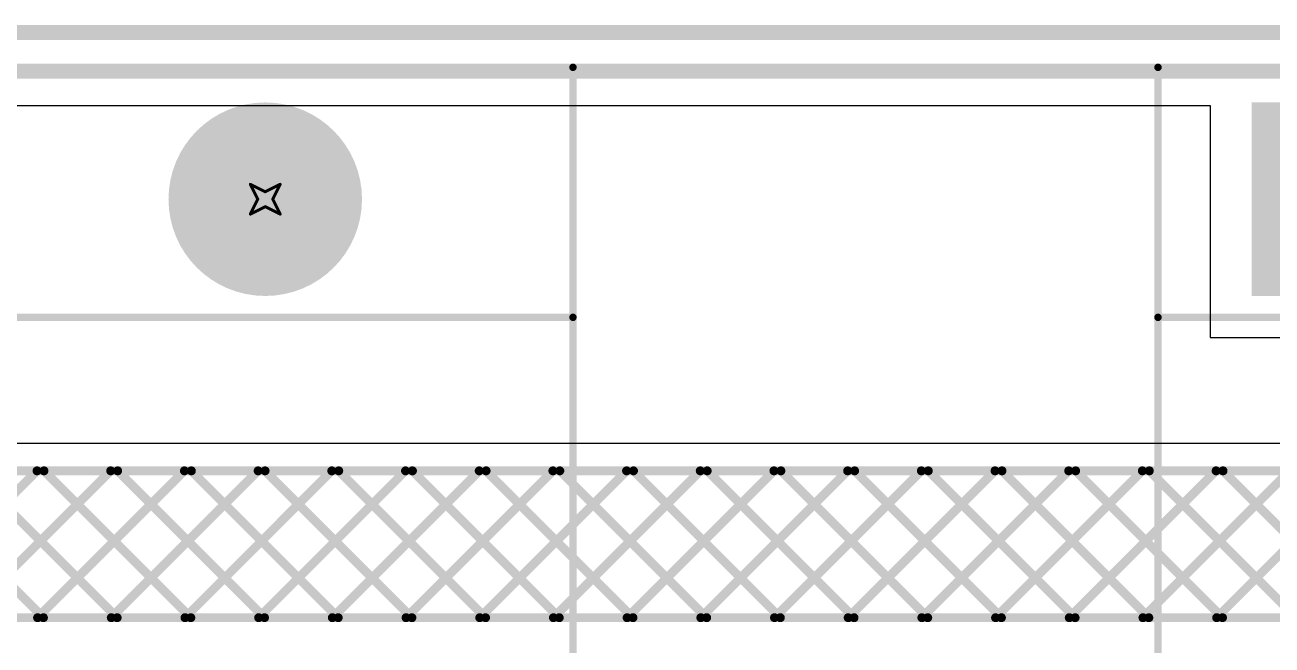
# Model space of a CAD drawing. Header units: inches. Extents: x 0 to 212, y 0 to 208.
# Drawn here: x 4.233 to 5.07, y 1.905 to 2.321 of the extents above; entities that cross this region are included whole.
import ezdxf

# ---------------------------------------------------------------- set-up
doc = ezdxf.new("R2010")
doc.units = ezdxf.units.IN
doc.header["$MEASUREMENT"] = 0
for name, color, linetype in [('Bottom Layer', 5, 'Continuous'), ('Bottom Overlay', 54, 'Continuous'), ('Bottom Solder', 6, 'Continuous'), ('Drill Drawing', 1, 'Continuous'), ('Multi-Layer', 9, 'Continuous'), ('Pad Holes', 156, 'Continuous'), ('Top Layer', 1, 'Continuous'), ('Top Overlay', 2, 'Continuous'), ('Top Solder', 216, 'Continuous')]:
    doc.layers.add(name, color=color, linetype=linetype)

# ---------------------------------------------------------------- blocks, each defined once
blk = doc.blocks.new('G4A_1A_PE_DC24_93')
at = {"layer": 'Bottom Layer'}
blk.add_hatch(color=5, dxfattribs=at).paths.add_polyline_path([(-0.40945, 0.17323), (-0.53543, 0.17323), (-0.53543, 0.29922), (-0.40945, 0.29922)])
at = {"layer": 'Bottom Solder'}
blk.add_hatch(color=6, dxfattribs=at).paths.add_polyline_path([(-0.40745, 0.17123), (-0.53743, 0.17123), (-0.53743, 0.30122), (-0.40745, 0.30122)])
at = {"layer": 'Multi-Layer'}
blk.add_hatch(color=9, dxfattribs=at).paths.add_polyline_path([(-0.40945, 0.17323), (-0.53543, 0.17323), (-0.53543, 0.29922), (-0.40945, 0.29922)])
at = {"layer": 'Top Layer'}
blk.add_hatch(color=1, dxfattribs=at).paths.add_polyline_path([(-0.40945, 0.17323), (-0.53543, 0.17323), (-0.53543, 0.29922), (-0.40945, 0.29922)])
at = {"layer": 'Top Solder'}
blk.add_hatch(color=216, dxfattribs=at).paths.add_polyline_path([(-0.40745, 0.17123), (-0.53743, 0.17123), (-0.53743, 0.30122), (-0.40745, 0.30122)])
at = {"layer": 'Top Overlay'}
for points in [[(-0.6004, 0.32481, 0.005, 0.005, 0), (0.60039, 0.32481, 0.005, 0.005, 0)], [(-0.60036, -0.21695, 0.005, 0.005, 0), (-0.60036, 0.32481, 0.005, 0.005, 0)], [(-0.60036, 0.15689, 0.005, 0.005, 0), (0.60039, 0.15689, 0.005, 0.005, 0)]]:
    blk.add_lwpolyline(points, format="xyseb", dxfattribs=at)
for points in [[(-0.60165, 0.32481, 0.0025, 0.0025, 1), (-0.59915, 0.32481, 0.0025, 0.0025, 1)], [(-0.60161, 0.32481, 0.0025, 0.0025, 1), (-0.59911, 0.32481, 0.0025, 0.0025, 1)], [(-0.60161, 0.15689, 0.0025, 0.0025, 1), (-0.59911, 0.15689, 0.0025, 0.0025, 1)]]:
    blk.add_lwpolyline(points, format="xyseb", close=True, dxfattribs=at)
blk = doc.blocks.new('G4A_1A_PE_DC24_94')
at = {"layer": 'Bottom Layer'}
h = blk.add_hatch(color=5, dxfattribs=at)
edge = h.paths.add_edge_path()
edge.add_arc((0.3937, 0.23622), 0.06299, 0, 360)
at = {"layer": 'Bottom Solder'}
h = blk.add_hatch(color=6, dxfattribs=at)
edge = h.paths.add_edge_path()
edge.add_arc((0.3937, 0.23622), 0.06499, 0, 360)
at = {"layer": 'Multi-Layer'}
h = blk.add_hatch(color=9, dxfattribs=at)
edge = h.paths.add_edge_path()
edge.add_arc((0.3937, 0.23622), 0.06299, 0, 360)
at = {"layer": 'Pad Holes'}
h = blk.add_hatch(color=7, dxfattribs=at)
edge = h.paths.add_edge_path()
edge.add_arc((0.3937, 0.23622), 0.03543, 0, 360)
at = {"layer": 'Top Layer'}
h = blk.add_hatch(color=1, dxfattribs=at)
edge = h.paths.add_edge_path()
edge.add_arc((0.3937, 0.23622), 0.06299, 0, 360)
at = {"layer": 'Top Solder'}
h = blk.add_hatch(color=216, dxfattribs=at)
edge = h.paths.add_edge_path()
edge.add_arc((0.3937, 0.23622), 0.06499, 0, 360)
at = {"layer": 'Top Overlay'}
for points in [[(-0.6004, 0.32481, 0.005, 0.005, 0), (0.60039, 0.32481, 0.005, 0.005, 0)], [(0.60039, -0.21703, 0.005, 0.005, 0), (0.60039, 0.32481, 0.005, 0.005, 0)], [(-0.60036, 0.15689, 0.005, 0.005, 0), (0.60039, 0.15689, 0.005, 0.005, 0)]]:
    blk.add_lwpolyline(points, format="xyseb", dxfattribs=at)
for points in [[(0.59914, 0.32481, 0.0025, 0.0025, 1), (0.60164, 0.32481, 0.0025, 0.0025, 1)], [(0.59914, 0.32481, 0.0025, 0.0025, 1), (0.60164, 0.32481, 0.0025, 0.0025, 1)], [(0.59914, 0.15689, 0.0025, 0.0025, 1), (0.60164, 0.15689, 0.0025, 0.0025, 1)]]:
    blk.add_lwpolyline(points, format="xyseb", close=True, dxfattribs=at)

msp = doc.modelspace()

# ---------------------------------------------------------------- linework, layer by layer
at = {"layer": 'Bottom Layer'}
for p, q in [((3.62092, 2.26706), (5.02865, 2.26706)), ((5.02865, 2.26706), (5.02865, 2.11108)), ((5.02865, 2.11108), (5.21463, 2.11108)), ((7.585, 2.04), (-0.12, 2.04))]:
    msp.add_line(p, q, dxfattribs=at)
at = {"layer": 'Bottom Overlay'}
for points in [[(-0.122, 2.02163, 0.006, 0.006, 0), (8.075, 2.02163, 0.006, 0.006, 0)], [(4.14216, 1.923, 0.006, 0.006, 0), (4.24078, 2.02163, 0.006, 0.006, 0)], [(4.14645, 2.02163, 0.006, 0.006, 0), (4.24508, 1.923, 0.006, 0.006, 0)], [(4.19165, 1.923, 0.006, 0.006, 0), (4.29028, 2.02163, 0.006, 0.006, 0)], [(4.19595, 2.02163, 0.006, 0.006, 0), (4.29457, 1.923, 0.006, 0.006, 0)], [(4.24115, 1.923, 0.006, 0.006, 0), (4.33978, 2.02163, 0.006, 0.006, 0)], [(4.24544, 2.02163, 0.006, 0.006, 0), (4.34407, 1.923, 0.006, 0.006, 0)], [(4.29065, 1.923, 0.006, 0.006, 0), (4.38927, 2.02163, 0.006, 0.006, 0)], [(4.29494, 2.02163, 0.006, 0.006, 0), (4.39357, 1.923, 0.006, 0.006, 0)], [(4.34015, 1.923, 0.006, 0.006, 0), (4.43877, 2.02163, 0.006, 0.006, 0)], [(4.34444, 2.02163, 0.006, 0.006, 0), (4.44307, 1.923, 0.006, 0.006, 0)], [(4.38964, 1.923, 0.006, 0.006, 0), (4.48827, 2.02163, 0.006, 0.006, 0)], [(4.39394, 2.02163, 0.006, 0.006, 0), (4.49256, 1.923, 0.006, 0.006, 0)], [(4.43914, 1.923, 0.006, 0.006, 0), (4.53777, 2.02163, 0.006, 0.006, 0)], [(4.44343, 2.02163, 0.006, 0.006, 0), (4.54206, 1.923, 0.006, 0.006, 0)], [(4.48864, 1.923, 0.006, 0.006, 0), (4.58726, 2.02163, 0.006, 0.006, 0)], [(4.49293, 2.02163, 0.006, 0.006, 0), (4.59156, 1.923, 0.006, 0.006, 0)], [(4.53814, 1.923, 0.006, 0.006, 0), (4.63676, 2.02163, 0.006, 0.006, 0)], [(4.54243, 2.02163, 0.006, 0.006, 0), (4.64106, 1.923, 0.006, 0.006, 0)], [(4.58763, 1.923, 0.006, 0.006, 0), (4.68626, 2.02163, 0.006, 0.006, 0)], [(4.59193, 2.02163, 0.006, 0.006, 0), (4.69055, 1.923, 0.006, 0.006, 0)], [(4.63713, 1.923, 0.006, 0.006, 0), (4.73576, 2.02163, 0.006, 0.006, 0)], [(4.64142, 2.02163, 0.006, 0.006, 0), (4.74005, 1.923, 0.006, 0.006, 0)], [(4.68663, 1.923, 0.006, 0.006, 0), (4.78525, 2.02163, 0.006, 0.006, 0)], [(4.69092, 2.02163, 0.006, 0.006, 0), (4.78955, 1.923, 0.006, 0.006, 0)], [(4.73613, 1.923, 0.006, 0.006, 0), (4.83475, 2.02163, 0.006, 0.006, 0)], [(4.74042, 2.02163, 0.006, 0.006, 0), (4.83905, 1.923, 0.006, 0.006, 0)], [(4.78562, 1.923, 0.006, 0.006, 0), (4.88425, 2.02163, 0.006, 0.006, 0)], [(4.78992, 2.02163, 0.006, 0.006, 0), (4.88854, 1.923, 0.006, 0.006, 0)], [(4.83512, 1.923, 0.006, 0.006, 0), (4.93375, 2.02163, 0.006, 0.006, 0)], [(4.83941, 2.02163, 0.006, 0.006, 0), (4.93804, 1.923, 0.006, 0.006, 0)], [(4.88462, 1.923, 0.006, 0.006, 0), (4.98324, 2.02163, 0.006, 0.006, 0)], [(4.88891, 2.02163, 0.006, 0.006, 0), (4.98754, 1.923, 0.006, 0.006, 0)], [(4.93412, 1.923, 0.006, 0.006, 0), (5.03274, 2.02163, 0.006, 0.006, 0)], [(4.93841, 2.02163, 0.006, 0.006, 0), (5.03704, 1.923, 0.006, 0.006, 0)], [(4.98361, 1.923, 0.006, 0.006, 0), (5.08224, 2.02163, 0.006, 0.006, 0)], [(4.98791, 2.02163, 0.006, 0.006, 0), (5.08653, 1.923, 0.006, 0.006, 0)], [(5.03311, 1.923, 0.006, 0.006, 0), (5.13174, 2.02163, 0.006, 0.006, 0)], [(5.0374, 2.02163, 0.006, 0.006, 0), (5.13603, 1.923, 0.006, 0.006, 0)], [(-0.122, 1.923, 0.006, 0.006, 0), (8.075, 1.923, 0.006, 0.006, 0)]]:
    msp.add_lwpolyline(points, format="xyseb", dxfattribs=at)
for points in [[(4.23928, 2.02163, 0.003, 0.003, 1), (4.24228, 2.02163, 0.003, 0.003, 1)], [(4.24394, 2.02163, 0.003, 0.003, 1), (4.24694, 2.02163, 0.003, 0.003, 1)], [(4.28878, 2.02163, 0.003, 0.003, 1), (4.29178, 2.02163, 0.003, 0.003, 1)], [(4.29344, 2.02163, 0.003, 0.003, 1), (4.29644, 2.02163, 0.003, 0.003, 1)], [(4.33828, 2.02163, 0.003, 0.003, 1), (4.34128, 2.02163, 0.003, 0.003, 1)], [(4.34294, 2.02163, 0.003, 0.003, 1), (4.34594, 2.02163, 0.003, 0.003, 1)], [(4.38777, 2.02163, 0.003, 0.003, 1), (4.39077, 2.02163, 0.003, 0.003, 1)], [(4.39244, 2.02163, 0.003, 0.003, 1), (4.39544, 2.02163, 0.003, 0.003, 1)], [(4.43727, 2.02163, 0.003, 0.003, 1), (4.44027, 2.02163, 0.003, 0.003, 1)], [(4.44193, 2.02163, 0.003, 0.003, 1), (4.44493, 2.02163, 0.003, 0.003, 1)], [(4.48677, 2.02163, 0.003, 0.003, 1), (4.48977, 2.02163, 0.003, 0.003, 1)], [(4.49143, 2.02163, 0.003, 0.003, 1), (4.49443, 2.02163, 0.003, 0.003, 1)], [(4.53627, 2.02163, 0.003, 0.003, 1), (4.53927, 2.02163, 0.003, 0.003, 1)], [(4.54093, 2.02163, 0.003, 0.003, 1), (4.54393, 2.02163, 0.003, 0.003, 1)], [(4.58576, 2.02163, 0.003, 0.003, 1), (4.58876, 2.02163, 0.003, 0.003, 1)], [(4.59043, 2.02163, 0.003, 0.003, 1), (4.59343, 2.02163, 0.003, 0.003, 1)], [(4.63526, 2.02163, 0.003, 0.003, 1), (4.63826, 2.02163, 0.003, 0.003, 1)], [(4.63992, 2.02163, 0.003, 0.003, 1), (4.64292, 2.02163, 0.003, 0.003, 1)], [(4.68476, 2.02163, 0.003, 0.003, 1), (4.68776, 2.02163, 0.003, 0.003, 1)], [(4.68942, 2.02163, 0.003, 0.003, 1), (4.69242, 2.02163, 0.003, 0.003, 1)], [(4.73426, 2.02163, 0.003, 0.003, 1), (4.73726, 2.02163, 0.003, 0.003, 1)], [(4.73892, 2.02163, 0.003, 0.003, 1), (4.74192, 2.02163, 0.003, 0.003, 1)], [(4.78375, 2.02163, 0.003, 0.003, 1), (4.78675, 2.02163, 0.003, 0.003, 1)], [(4.78842, 2.02163, 0.003, 0.003, 1), (4.79142, 2.02163, 0.003, 0.003, 1)], [(4.83325, 2.02163, 0.003, 0.003, 1), (4.83625, 2.02163, 0.003, 0.003, 1)], [(4.83791, 2.02163, 0.003, 0.003, 1), (4.84091, 2.02163, 0.003, 0.003, 1)], [(4.88275, 2.02163, 0.003, 0.003, 1), (4.88575, 2.02163, 0.003, 0.003, 1)], [(4.88741, 2.02163, 0.003, 0.003, 1), (4.89041, 2.02163, 0.003, 0.003, 1)], [(4.93225, 2.02163, 0.003, 0.003, 1), (4.93525, 2.02163, 0.003, 0.003, 1)], [(4.93691, 2.02163, 0.003, 0.003, 1), (4.93991, 2.02163, 0.003, 0.003, 1)], [(4.98174, 2.02163, 0.003, 0.003, 1), (4.98474, 2.02163, 0.003, 0.003, 1)], [(4.98641, 2.02163, 0.003, 0.003, 1), (4.98941, 2.02163, 0.003, 0.003, 1)], [(5.03124, 2.02163, 0.003, 0.003, 1), (5.03424, 2.02163, 0.003, 0.003, 1)], [(5.0359, 2.02163, 0.003, 0.003, 1), (5.0389, 2.02163, 0.003, 0.003, 1)], [(4.23965, 1.923, 0.003, 0.003, 1), (4.24265, 1.923, 0.003, 0.003, 1)], [(4.24358, 1.923, 0.003, 0.003, 1), (4.24658, 1.923, 0.003, 0.003, 1)], [(4.28915, 1.923, 0.003, 0.003, 1), (4.29215, 1.923, 0.003, 0.003, 1)], [(4.29307, 1.923, 0.003, 0.003, 1), (4.29607, 1.923, 0.003, 0.003, 1)], [(4.33865, 1.923, 0.003, 0.003, 1), (4.34165, 1.923, 0.003, 0.003, 1)], [(4.34257, 1.923, 0.003, 0.003, 1), (4.34557, 1.923, 0.003, 0.003, 1)], [(4.38814, 1.923, 0.003, 0.003, 1), (4.39114, 1.923, 0.003, 0.003, 1)], [(4.39207, 1.923, 0.003, 0.003, 1), (4.39507, 1.923, 0.003, 0.003, 1)], [(4.43764, 1.923, 0.003, 0.003, 1), (4.44064, 1.923, 0.003, 0.003, 1)], [(4.44157, 1.923, 0.003, 0.003, 1), (4.44457, 1.923, 0.003, 0.003, 1)], [(4.48714, 1.923, 0.003, 0.003, 1), (4.49014, 1.923, 0.003, 0.003, 1)], [(4.49106, 1.923, 0.003, 0.003, 1), (4.49406, 1.923, 0.003, 0.003, 1)], [(4.53664, 1.923, 0.003, 0.003, 1), (4.53964, 1.923, 0.003, 0.003, 1)], [(4.54056, 1.923, 0.003, 0.003, 1), (4.54356, 1.923, 0.003, 0.003, 1)], [(4.58613, 1.923, 0.003, 0.003, 1), (4.58913, 1.923, 0.003, 0.003, 1)], [(4.59006, 1.923, 0.003, 0.003, 1), (4.59306, 1.923, 0.003, 0.003, 1)], [(4.63563, 1.923, 0.003, 0.003, 1), (4.63863, 1.923, 0.003, 0.003, 1)], [(4.63956, 1.923, 0.003, 0.003, 1), (4.64256, 1.923, 0.003, 0.003, 1)], [(4.68513, 1.923, 0.003, 0.003, 1), (4.68813, 1.923, 0.003, 0.003, 1)], [(4.68905, 1.923, 0.003, 0.003, 1), (4.69205, 1.923, 0.003, 0.003, 1)], [(4.73463, 1.923, 0.003, 0.003, 1), (4.73763, 1.923, 0.003, 0.003, 1)], [(4.73855, 1.923, 0.003, 0.003, 1), (4.74155, 1.923, 0.003, 0.003, 1)], [(4.78412, 1.923, 0.003, 0.003, 1), (4.78712, 1.923, 0.003, 0.003, 1)], [(4.78805, 1.923, 0.003, 0.003, 1), (4.79105, 1.923, 0.003, 0.003, 1)], [(4.83362, 1.923, 0.003, 0.003, 1), (4.83662, 1.923, 0.003, 0.003, 1)], [(4.83755, 1.923, 0.003, 0.003, 1), (4.84055, 1.923, 0.003, 0.003, 1)], [(4.88312, 1.923, 0.003, 0.003, 1), (4.88612, 1.923, 0.003, 0.003, 1)], [(4.88704, 1.923, 0.003, 0.003, 1), (4.89004, 1.923, 0.003, 0.003, 1)], [(4.93262, 1.923, 0.003, 0.003, 1), (4.93562, 1.923, 0.003, 0.003, 1)], [(4.93654, 1.923, 0.003, 0.003, 1), (4.93954, 1.923, 0.003, 0.003, 1)], [(4.98211, 1.923, 0.003, 0.003, 1), (4.98511, 1.923, 0.003, 0.003, 1)], [(4.98604, 1.923, 0.003, 0.003, 1), (4.98904, 1.923, 0.003, 0.003, 1)], [(5.03161, 1.923, 0.003, 0.003, 1), (5.03461, 1.923, 0.003, 0.003, 1)], [(5.03554, 1.923, 0.003, 0.003, 1), (5.03854, 1.923, 0.003, 0.003, 1)]]:
    msp.add_lwpolyline(points, format="xyseb", close=True, dxfattribs=at)
at = {"layer": 'Drill Drawing'}
for points in [[(4.38407, 2.21407, 0.002, 0.002, 0), (4.39407, 2.20907, 0.002, 0.002, 0)], [(4.38407, 2.21407, 0.002, 0.002, 0), (4.38907, 2.20407, 0.002, 0.002, 0)], [(4.39407, 2.20907, 0.002, 0.002, 0), (4.40407, 2.21407, 0.002, 0.002, 0)], [(4.39907, 2.20407, 0.002, 0.002, 0), (4.40407, 2.21407, 0.002, 0.002, 0)], [(4.38407, 2.19407, 0.002, 0.002, 0), (4.38907, 2.20407, 0.002, 0.002, 0)], [(4.39907, 2.20407, 0.002, 0.002, 0), (4.40407, 2.19407, 0.002, 0.002, 0)], [(4.38407, 2.19407, 0.002, 0.002, 0), (4.39407, 2.19907, 0.002, 0.002, 0)], [(4.39407, 2.19907, 0.002, 0.002, 0), (4.40407, 2.19407, 0.002, 0.002, 0)]]:
    msp.add_lwpolyline(points, format="xyseb", dxfattribs=at)
for points in [[(4.38357, 2.21407, 0.001, 0.001, 1), (4.38457, 2.21407, 0.001, 0.001, 1)], [(4.38357, 2.21407, 0.001, 0.001, 1), (4.38457, 2.21407, 0.001, 0.001, 1)], [(4.40357, 2.21407, 0.001, 0.001, 1), (4.40457, 2.21407, 0.001, 0.001, 1)], [(4.40357, 2.21407, 0.001, 0.001, 1), (4.40457, 2.21407, 0.001, 0.001, 1)], [(4.38857, 2.20407, 0.001, 0.001, 1), (4.38957, 2.20407, 0.001, 0.001, 1)], [(4.38857, 2.20407, 0.001, 0.001, 1), (4.38957, 2.20407, 0.001, 0.001, 1)], [(4.39357, 2.20907, 0.001, 0.001, 1), (4.39457, 2.20907, 0.001, 0.001, 1)], [(4.39357, 2.20907, 0.001, 0.001, 1), (4.39457, 2.20907, 0.001, 0.001, 1)], [(4.39857, 2.20407, 0.001, 0.001, 1), (4.39957, 2.20407, 0.001, 0.001, 1)], [(4.39857, 2.20407, 0.001, 0.001, 1), (4.39957, 2.20407, 0.001, 0.001, 1)], [(4.38357, 2.19407, 0.001, 0.001, 1), (4.38457, 2.19407, 0.001, 0.001, 1)], [(4.38357, 2.19407, 0.001, 0.001, 1), (4.38457, 2.19407, 0.001, 0.001, 1)], [(4.39357, 2.19907, 0.001, 0.001, 1), (4.39457, 2.19907, 0.001, 0.001, 1)], [(4.39357, 2.19907, 0.001, 0.001, 1), (4.39457, 2.19907, 0.001, 0.001, 1)], [(4.40357, 2.19407, 0.001, 0.001, 1), (4.40457, 2.19407, 0.001, 0.001, 1)], [(4.40357, 2.19407, 0.001, 0.001, 1), (4.40457, 2.19407, 0.001, 0.001, 1)]]:
    msp.add_lwpolyline(points, format="xyseb", close=True, dxfattribs=at)
at = {"layer": 'Top Layer'}
for points in [[(3.52748, 2.31611, 0.01, 0.01, 0), (5.07615, 2.31611, 0.01, 0.01, 0)], [(2.02019, 2.29005, 0.01, 0.01, 0), (5.08445, 2.29005, 0.01, 0.01, 0)]]:
    msp.add_lwpolyline(points, format="xyseb", dxfattribs=at)

# ---------------------------------------------------------------- block references
for name, p in [('G4A_1A_PE_DC24_94', (4.00037, 1.96785)), ('G4A_1A_PE_DC24_93', (5.59408, 1.96785))]:
    msp.add_blockref(name, p)

doc.saveas('drawing.dxf')
